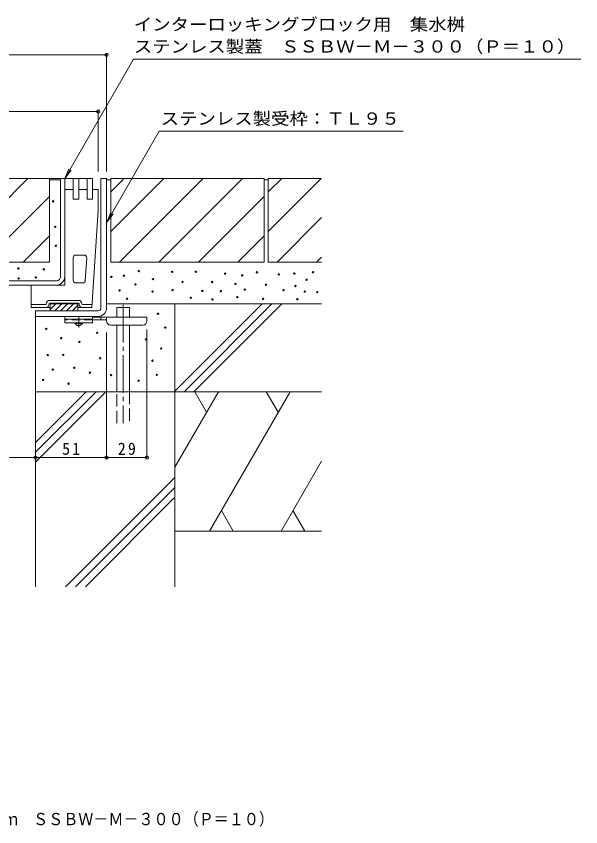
# Model space of a CAD drawing. Units: millimetres at full size, sheet at 1:3. Extents: x -940 to 1139, y -824 to 816.
# Drawn here: x 558 to 963, y -811 to -229 of the extents above; entities that cross this region are included whole.
import ezdxf
from ezdxf.enums import TextEntityAlignment as Align

# ---------------------------------------------------------------- set-up
doc = ezdxf.new("R2010")
doc.units = ezdxf.units.MM
doc.header["$LTSCALE"] = 3
doc.header["$PDMODE"] = 32
doc.header["$PDSIZE"] = 2.4
for name, pattern in [('CHAIN1', [8, 5, -1, 1, -1]), ('CHAIN2', [12, 9, -1, 1, -1]), ('DASHED1', [1.8, 1.2, -0.6]), ('DASHED2', [3, 2, -1]), ('DASHED3', [4, 3, -1])]:
    doc.linetypes.add(name, pattern=pattern)
for name, color, linetype, lineweight in [('3-1_Center-DIM', 2, 'Continuous', 9), ('3-2_Center-Sym', 3, 'Continuous', 9), ('3-3_Frame-TXT', 4, 'Continuous', 9), ('3-4_Draft', 7, 'Continuous', 9), ('3-5', 7, 'Continuous', 9), ('3-6', 6, 'Continuous', 9), ('3-9', 4, 'Continuous', 9), ('3-A', 6, 'Continuous', 9), ('3-E', 7, 'Continuous', 9)]:
    doc.layers.add(name, color=color, linetype=linetype, lineweight=lineweight)
doc.layers.add('F-5_F-5ﾚｲﾔ', color=2, linetype='Continuous')
doc.styles.add('ＭＳ ゴシック', font='')
doc.styles.get('ＭＳ ゴシック').set_extended_font_data('MS Gothic')

msp = doc.modelspace()

# ---------------------------------------------------------------- linework, layer by layer
at = {"layer": '3-1_Center-DIM'}
for p, q in [((622.801, -345.654), (618.801, -345.654)), ((618.801, -438.654), (618.801, -345.654)), ((622.801, -438.654), (622.801, -345.654)), ((616.801, -440.654), (571.801, -440.654)), ((571.801, -440.654), (571.801, -444.654)), ((616.832, -444.654), (571.801, -444.654))]:
    msp.add_line(p, q, dxfattribs=at)
for radius in [2, 6]:
    msp.add_arc((616.801, -438.654), radius, 270, 0, dxfattribs=at)
at = {"layer": '3-2_Center-Sym'}
for p, q in [((612.802, -345.654), (421.802, -345.654)), ((589.802, -416.154), (589.802, -345.654)), ((592.802, -353.654), (592.802, -345.654)), ((586.802, -419.154), (421.802, -419.154)), ((586.802, -422.154), (421.802, -422.154))]:
    msp.add_line(p, q, dxfattribs=at)
at = {"layer": '3-2_Center-Sym', "linetype": 'DASHED1'}
msp.add_line((592.802, -416.154), (592.802, -353.654), dxfattribs=at)
at = {"layer": '3-2_Center-Sym'}
for radius in [6, 3]:
    msp.add_arc((586.802, -416.154), radius, 270, 0, dxfattribs=at)
at = {"layer": '3-3_Frame-TXT'}
for p, q in [((589.802, -345.654), (612.802, -345.654)), ((592.802, -422.154), (592.802, -353.654)), ((592.802, -353.654), (598.802, -353.654)), ((598.802, -353.654), (598.802, -360.654)), ((602.802, -353.654), (608.802, -353.654)), ((602.802, -360.654), (602.802, -353.654)), ((608.802, -353.654), (608.802, -360.654)), ((616.802, -368.654), (616.802, -353.654)), ((602.802, -360.654), (598.802, -360.654)), ((612.802, -360.654), (608.802, -360.654)), ((616.802, -368.654), (612.302, -438.154)), ((600.802, -400.654), (606.583, -400.654)), ((598.802, -402.654), (598.802, -418.654)), ((608.579, -402.783), (607.543, -418.783)), ((592.802, -422.154), (568.802, -422.154)), ((605.547, -420.654), (600.802, -420.654)), ((582.052, -433.154), (602.552, -433.154)), ((582.052, -435.154), (602.552, -435.154)), ((582.302, -435.154), (582.302, -440.654)), ((602.302, -435.254), (582.302, -435.254)), ((602.302, -435.354), (582.302, -435.354)), ((602.302, -435.454), (582.302, -435.454)), ((602.302, -435.554), (582.302, -435.554)), ((586.345, -435.654), (582.302, -439.697)), ((602.302, -435.654), (582.302, -435.654)), ((590.588, -435.654), (585.588, -440.654)), ((594.83, -435.654), (589.83, -440.654)), ((599.073, -435.654), (594.073, -440.654)), ((602.302, -435.154), (602.302, -440.654)), ((579.052, -436.154), (568.802, -436.154)), ((582.302, -440.654), (602.302, -440.654)), ((602.302, -436.668), (598.316, -440.654)), ((605.552, -438.154), (602.302, -438.154)), ((605.552, -436.154), (612.302, -436.154)), ((605.552, -438.154), (612.302, -438.154)), ((612.302, -438.154), (612.302, -436.154))]:
    msp.add_line(p, q, dxfattribs=at)
for points in [[(612.802, -360.654), (612.802, -353.654), (616.802, -353.654)], [(582.302, -438.154), (568.802, -438.154), (568.802, -422.154)]]:
    msp.add_lwpolyline(points, dxfattribs=at)
for centre, radius, start, end in [((600.802, -402.654), 2, 90, 180), ((606.583, -402.654), 2, 356.2954, 90), ((600.802, -418.654), 2, 180, 270), ((605.547, -418.654), 2, 270, 356.2954), ((579.052, -435.654), 0.5, 270, 0), ((579.052, -435.654), 2.5, 270, 0), ((582.052, -435.654), 2.5, 90, 180), ((582.052, -435.654), 0.5, 90, 180), ((602.552, -435.654), 2.5, 0, 90), ((602.552, -435.654), 0.5, 0, 90), ((605.552, -435.654), 2.5, 180, 270), ((605.552, -435.654), 0.5, 180, 270)]:
    msp.add_arc(centre, radius, start, end, dxfattribs=at)
at = {"layer": '3-4_Draft'}
for p, q in [((220.802, -256.932), (622.801, -256.932)), ((622.801, -256.032), (622.801, -340.654)), ((616.802, -297.568), (226.802, -297.568)), ((616.802, -296.668), (616.802, -340.654)), ((622.801, -546.802), (622.801, -456.208)), ((651.801, -546.802), (651.801, -453.954)), ((271.802, -545.902), (571.801, -545.902)), ((571.801, -545.902), (622.801, -545.902)), ((622.801, -545.902), (651.801, -545.902))]:
    msp.add_line(p, q, dxfattribs=at)
for p in [(622.801, -256.932), (616.802, -297.568), (571.801, -545.902), (622.801, -545.902), (651.801, -545.902)]:
    msp.add_point(p, dxfattribs=at)
at = {"layer": '3-5'}
for p, q in [((963.08, -260.046), (642.228, -260.046)), ((835.658, -311.752), (660.656, -311.752)), ((592.802, -345.655), (595.672, -338.726)), ((623.004, -376.968), (625.874, -370.039))]:
    msp.add_line(p, q, dxfattribs=at)
for points in [[(642.228, -260.046), (592.802, -345.655), (597.367, -339.705)], [(660.656, -311.752), (623.004, -376.968), (627.569, -371.018)]]:
    msp.add_lwpolyline(points, dxfattribs=at)
at = {"layer": '3-6'}
for p, q in [((622.801, -435.654), (777.001, -435.654)), ((671.801, -498.654), (671.801, -435.654)), ((671.801, -498.216), (734.364, -435.654)), ((678.435, -498.654), (741.435, -435.654)), ((685.506, -498.654), (748.506, -435.654)), ((630.26, -445.154), (630.26, -438.154)), ((630.26, -438.154), (639.26, -438.154)), ((639.26, -445.154), (639.26, -438.154)), ((571.801, -444.654), (571.801, -638.654)), ((630.26, -498.654), (630.26, -450.954)), ((639.26, -498.654), (639.26, -450.954)), ((571.801, -535.034), (608.182, -498.654)), ((571.801, -542.105), (615.253, -498.654)), ((571.801, -549.176), (622.324, -498.654)), ((703.133, -498.654), (671.801, -552.922)), ((671.801, -498.654), (671.801, -638.654)), ((686.085, -498.654), (694.609, -513.418)), ((754.435, -498.654), (696.7, -598.654)), ((737.388, -498.654), (745.911, -513.418)), ((777.002, -548.426), (748.002, -598.654)), ((593.444, -638.654), (671.801, -560.296)), ((600.515, -638.654), (671.801, -567.367)), ((607.586, -638.654), (671.801, -574.438)), ((705.224, -583.891), (713.747, -598.654)), ((756.526, -583.891), (765.05, -598.654)), ((671.801, -598.654), (777.002, -598.654))]:
    msp.add_line(p, q, dxfattribs=at)
at = {"layer": '3-6', "linetype": 'CHAIN2'}
msp.add_line((634.76, -436.461), (634.76, -521.321), dxfattribs=at)
at = {"layer": '3-6', "linetype": 'DASHED3'}
for p, q in [((630.26, -521.321), (630.26, -498.654)), ((639.26, -498.654), (639.26, -521.321))]:
    msp.add_line(p, q, dxfattribs=at)
at = {"layer": '3-6'}
msp.add_lwpolyline([(571.801, -498.654), (671.801, -498.654), (777.002, -498.654)], dxfattribs=at)
at = {"layer": '3-9', "color": 3}
for p, q in [((592.801, -444.654), (592.801, -449.154)), ((612.801, -444.654), (592.801, -444.654)), ((612.801, -446.654), (592.801, -446.654)), ((612.801, -444.654), (612.801, -449.154)), ((612.801, -449.154), (592.801, -449.154))]:
    msp.add_line(p, q, dxfattribs=at)
at = {"layer": '3-9', "color": 3, "linetype": 'DASHED2'}
msp.add_line((612.801, -447.154), (592.801, -447.154), dxfattribs=at)
at = {"layer": '3-9', "linetype": 'CHAIN1'}
msp.add_line((602.801, -452.702), (602.801, -444.654), dxfattribs=at)
at = {"layer": '3-9'}
for p, q in [((622.806, -447.154), (612.801, -447.154)), ((618.801, -447.154), (618.801, -445.154)), ((622.801, -447.954), (622.801, -445.154)), ((625.801, -450.954), (648.801, -450.954))]:
    msp.add_line(p, q, dxfattribs=at)
at = {"layer": '3-9', "color": 2}
for p, q in [((600.051, -449.654), (600.051, -449.154)), ((600.051, -449.654), (601.801, -451.153)), ((600.051, -449.654), (605.551, -449.654)), ((601.801, -451.153), (603.801, -451.153)), ((603.801, -451.153), (605.551, -449.654)), ((605.551, -449.654), (605.551, -449.154))]:
    msp.add_line(p, q, dxfattribs=at)
at = {"layer": '3-9'}
msp.add_lwpolyline([(651.801, -447.954), (651.801, -445.154), (612.801, -445.154)], dxfattribs=at)
for centre, start, end in [((625.801, -447.954), 180, 270), ((648.801, -447.954), 270, 0)]:
    msp.add_arc(centre, 3, start, end, dxfattribs=at)
at = {"layer": '3-A'}
for p, q in [((598.802, -345.654), (602.802, -345.654)), ((598.802, -360.654), (598.802, -345.654)), ((602.802, -345.654), (602.802, -360.654)), ((608.802, -360.654), (608.802, -345.654)), ((608.802, -345.654), (612.802, -345.654)), ((612.802, -345.654), (612.802, -360.654)), ((602.802, -360.654), (598.802, -360.654)), ((612.802, -360.654), (608.802, -360.654))]:
    msp.add_line(p, q, dxfattribs=at)
at = {"layer": '3-E', "color": 2}
for p, q in [((479.802, -345.654), (581.832, -345.654)), ((506.425, -405.654), (566.425, -345.654)), ((581.832, -345.654), (581.832, -405.654)), ((581.832, -346.654), (589.802, -346.654)), ((622.801, -346.654), (625.802, -346.654)), ((625.802, -355.394), (635.542, -345.654)), ((625.802, -383.678), (663.826, -345.654)), ((625.802, -345.654), (625.802, -405.654)), ((625.802, -345.654), (735.802, -345.654)), ((632.11, -405.654), (692.11, -345.654)), ((660.394, -405.654), (720.394, -345.654)), ((735.802, -345.654), (735.802, -405.654)), ((735.802, -346.654), (738.802, -346.654)), ((738.802, -355.394), (748.542, -345.654)), ((738.802, -345.654), (738.802, -405.654)), ((738.802, -345.654), (777.001, -345.654)), ((738.802, -383.678), (776.826, -345.654)), ((534.709, -405.654), (581.832, -358.531)), ((688.679, -405.654), (735.802, -358.531)), ((745.11, -405.654), (777.001, -373.763)), ((562.993, -405.654), (581.832, -386.815)), ((716.963, -405.654), (735.802, -386.815)), ((479.802, -405.654), (581.832, -405.654)), ((625.802, -405.654), (735.802, -405.654)), ((738.802, -405.654), (777.001, -405.654)), ((773.394, -405.654), (777.001, -402.047))]:
    msp.add_line(p, q, dxfattribs=at)
at = {"layer": '3-E'}
for centre in [(584.429, -362.091), (585.964, -380.345), (586.476, -393.992), (559.476, -410.242), (577.775, -410.881), (645.898, -412.13), (669.895, -412.698), (686.84, -412.585), (730.739, -413.04), (770.942, -412.926), (559.647, -417.407), (571.975, -416.681), (626.223, -416.295), (635.235, -415.523), (656.134, -417.93), (707.88, -413.949), (720.163, -415.2), (746.377, -414.518), (757.522, -413.949), (766.279, -418.385), (643.51, -421.683), (677.287, -419.863), (698.554, -419.977), (715.272, -421.342), (737.108, -421.91), (758.318, -422.82), (632.137, -425.976), (655.793, -426.801), (670.122, -425.777), (691.503, -426.346), (704.809, -426.459), (716.616, -430.799), (721.982, -425.436), (749.789, -425.777), (765.028, -426.801), (774.013, -427.255), (637.499, -431.972), (683.219, -431.243), (698.752, -432.464), (735.145, -432.131), (759.666, -432.353), (659.717, -442.706), (579.581, -453.683), (664.96, -452.692), (616.029, -456.43), (590.316, -460.174), (603.297, -462.92), (650.98, -461.173), (661.964, -467.671), (580.58, -472.414), (591.697, -472.254), (618.276, -474.661), (655.723, -476.408), (584.152, -482.794), (599.575, -481.463), (610.892, -485.013), (626.093, -486.789), (658.935, -486.567), (577.273, -490.228), (595.581, -492.891), (645.732, -490.783)]:
    msp.add_circle(centre, 0.5, dxfattribs=at)

# ---------------------------------------------------------------- texts
at = {"layer": '3-4_Draft', "color": 2, "char_height": 8.798, "attachment_point": 7, "style": 'ＭＳ ゴシック'}
for s, insert in [('\\T1.27;\\W0.95;51', (590.926, -544.102)), ('\\T1.27;\\W0.95;29', (630.926, -544.102))]:
    msp.add_mtext(s, dxfattribs=dict(at, insert=insert))
at = {"layer": '3-5', "color": 2, "style": 'ＭＳ ゴシック', "width": 1.1}
for s, p in [('インターロッキングブロック用\u3000集水桝', (642.367, -242.208)), ('ステンレス製蓋\u3000ＳＳＢＷ－Ｍ－３００（Ｐ＝１０）', (642.367, -258.038)), ('ステンレス製受枠：ＴＬ９５', (661.658, -309.745))]:
    msp.add_text(s, height=8.798, dxfattribs=at).set_placement(p, align=Align.BOTTOM_LEFT)
at = {"layer": 'F-5_F-5ﾚｲﾔ', "style": 'ＭＳ ゴシック', "width": 0.9}
msp.add_text('ステンレス製 集水桝用 インターロッキングブロック用 充填深さ６５ｍｍ\u3000ＳＳＢＷ－Ｍ－３００（Ｐ＝１０）', height=8.798, dxfattribs=at).set_placement((197.544, -812.291), align=Align.BOTTOM_LEFT)

doc.saveas('drawing.dxf')
